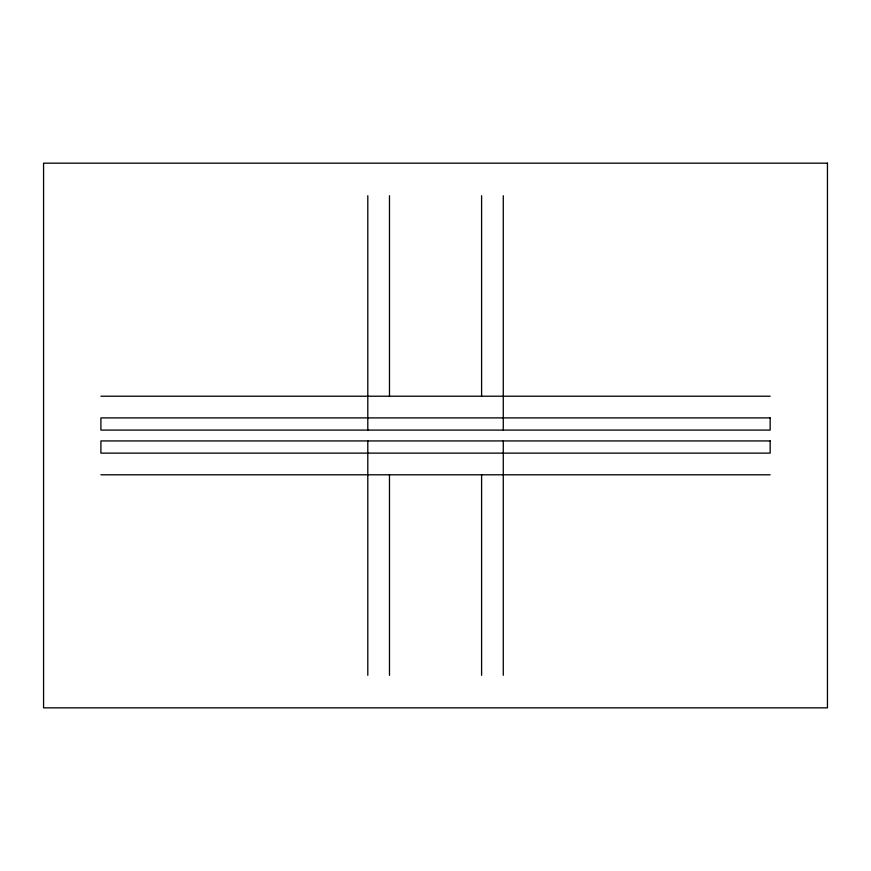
<?xml version="1.0" encoding="UTF-8"?>
<svg xmlns="http://www.w3.org/2000/svg" width="871" height="871" viewBox="0 0 871 871"><rect width="100%" height="100%" fill="white"/><g stroke="black" fill="none" stroke-linecap="round" stroke-linejoin="round"><path stroke-width="1.31" d="M100.905 396.218L770.16 396.218M100.905 474.793L770.16 474.793M503.275 195.714L503.275 430.089M503.275 440.933L503.275 675.308M481.598 195.714L481.598 396.218M481.598 474.793L481.598 675.308M389.479 195.714L389.479 396.218M389.479 474.793L389.479 675.308M367.802 195.714L367.802 430.089M367.802 440.933L367.802 675.308M827.45 163.171L43.572 163.171L43.572 707.851L827.45 707.851L827.45 163.171M770.16 417.895L100.905 417.895L100.905 430.089L770.16 430.089L770.16 417.895M770.16 440.933L100.905 440.933L100.905 453.127L770.16 453.127L770.16 440.933"/></g></svg>
